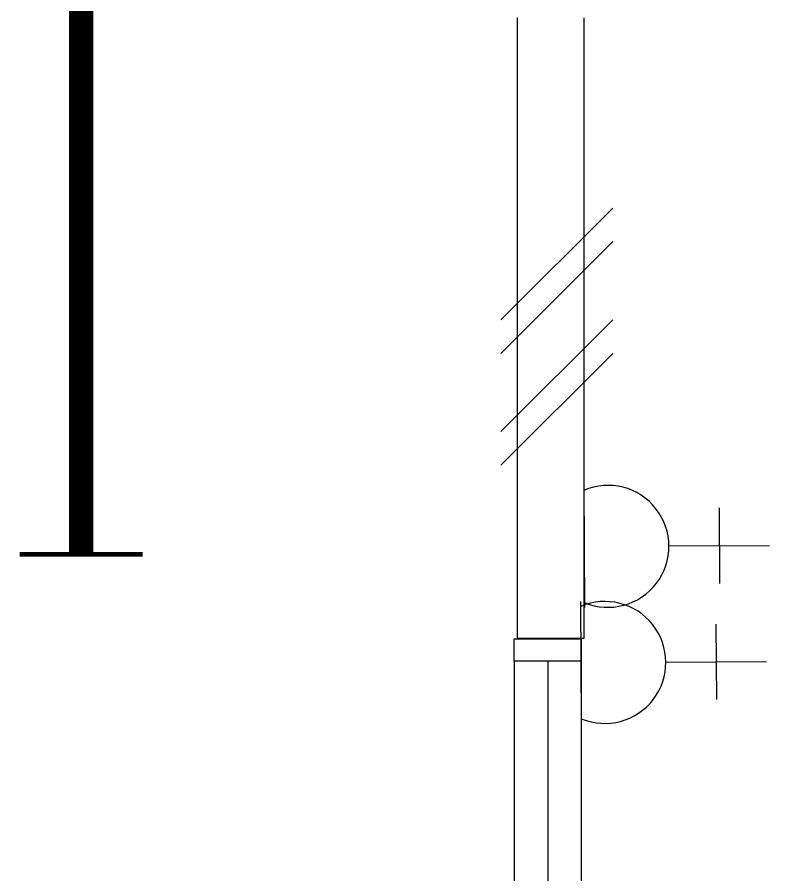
# Model space of a CAD drawing. Header units: inches. Extents: x -106706990 to 300603, y -86718466 to 1728185.
# Drawn here: x 50720 to 52404, y 29687 to 31606 of the extents above; entities that cross this region are included whole.
import ezdxf

# ---------------------------------------------------------------- set-up
doc = ezdxf.new("R2010")
doc.units = ezdxf.units.IN
doc.header["$MEASUREMENT"] = 0
doc.linetypes.add('HIDDEN', pattern=[0.375, 0.25, -0.125])
for name, color, linetype in [('A-WALL', 1, 'Continuous'), ('A-WIN', 9, 'Continuous'), ('A-WLH', 7, 'Continuous'), ('ELECT', 6, 'Continuous'), ('LAMP', 5, 'Continuous')]:
    doc.layers.add(name, color=color, linetype=linetype)

# ---------------------------------------------------------------- blocks, each defined once
blk = doc.blocks.new('A$C49831240')
at = {"layer": 'A-WLH', "color": 8}
for p, q in [((250, 575), (0, 325)), ((250, 500), (0, 250)), ((250, 325), (0, 75)), ((250, 250), (0, 0))]:
    blk.add_line(p, q, dxfattribs=at)
blk = doc.blocks.new('A$C04C40081')
at = {"layer": 'A-WIN', "color": 8}
for p, q in [((850, 150), (50, 150)), ((850, 75), (50, 75)), ((850, 0), (50, 0))]:
    blk.add_line(p, q, dxfattribs=at)
at = {"layer": 'A-WIN', "color": 8, "linetype": 'Continuous'}
for points in [[(50, 150), (0, 150), (0, 0), (50, 0)], [(850, 150), (900, 150), (900, 0), (850, 0)]]:
    blk.add_lwpolyline(points, close=True, dxfattribs=at)
blk = doc.blocks.new('YBC136')
at = {"layer": 'LAMP'}
for points, const_width in [([(-135000.8, 195525.6), (-135000.8, 195250.4)], 10.9), ([(-133690.5, 195525.6), (-133690.5, 195250.4)], 10.9), ([(-135000.8, 195388), (-133690.5, 195388)], 54.6)]:
    blk.add_lwpolyline(points, dxfattribs=dict(at, const_width=const_width))
blk = doc.blocks.new('*U222')
at = {"layer": 'LAMP', "rotation": 270}
blk.add_blockref('YBC136', (-195388, -134345.6, -5.5), dxfattribs=at)
blk = doc.blocks.new('*U223')
at = {"layer": 'LAMP', "color": 0, "linetype": 'ByBlock', "lineweight": -2, "transparency": 16777216}
blk.add_blockref('*U222', (0, 11400), dxfattribs=at)
blk = doc.blocks.new('SOCKET')
at = {"layer": 'ELECT', "color": 6}
for p, q in [((15248.7, 25891.4), (15248.7, 26116.4)), ((15164.3, 26003.9), (15333.1, 26003.9)), ((15112.3, 25701.6), (15385.1, 25701.6))]:
    blk.add_line(p, q, dxfattribs=at)
blk.add_arc((15248.7, 25755), 136.4, 336.9763, 203.0237, dxfattribs=at)

msp = doc.modelspace()

# ---------------------------------------------------------------- linework, layer by layer
at = {"layer": 'A-WALL', "color": 8}
for p, q in [((51838.8, 31604.4), (51838.8, 30216.9)), ((51988.8, 30216.9), (51988.8, 31604.4)), ((51838.8, 30216.9), (51988.8, 30216.9))]:
    msp.add_line(p, q, dxfattribs=at)

# ---------------------------------------------------------------- block references
at = {"layer": 'A-WIN', "color": 8, "rotation": 90}
msp.add_blockref('A$C04C40081', (51981.9, 29315.4), dxfattribs=at)
at = {"layer": 'A-WLH', "color": 8}
msp.add_blockref('A$C49831240', (51802.3, 30603.9), dxfattribs=at)
at = {"layer": 'ELECT', "color": 7, "linetype": 'HIDDEN', "rotation": 270.322303585175}
for p in [(26201.3, 45525.8), (26194.4, 45266.1)]:
    msp.add_blockref('SOCKET', p, dxfattribs=at)
at = {"layer": 'LAMP', "color": 0}
msp.add_blockref('*U223', (50863.3, 19659.4, -54.6), dxfattribs=at)

doc.saveas('drawing.dxf')
